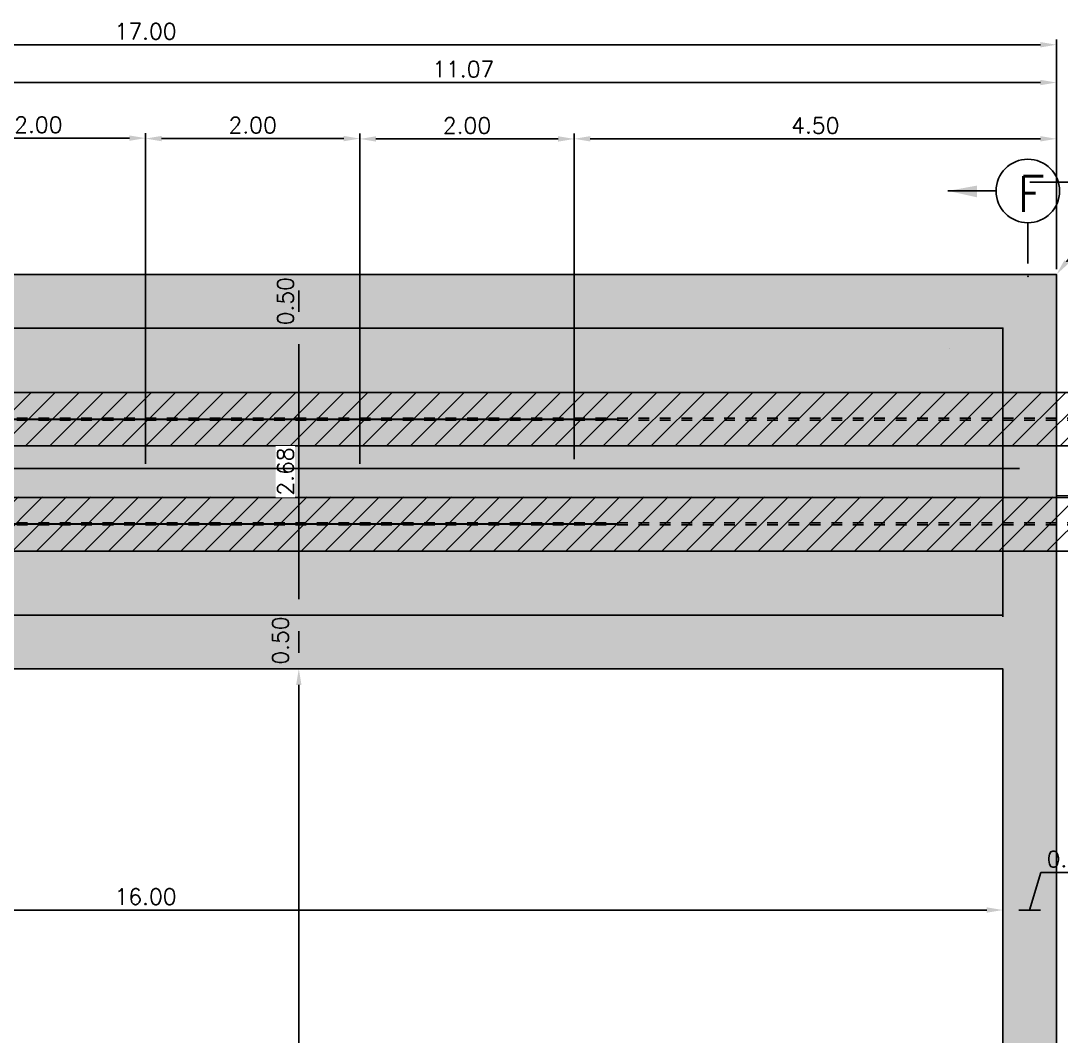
# Model space of a CAD drawing. Header units: metres. Extents: x 1080427 to 1081241, y 976768 to 977288.
# Drawn here: x 1080667.91 to 1080677.62, y 976949.66 to 976959.14 of the extents above; entities that cross this region are included whole.
import ezdxf
from ezdxf import colors
from ezdxf.entities.mleader import LeaderData, LeaderLine
from ezdxf.math import Vec2, Vec3

# ---------------------------------------------------------------- set-up
doc = ezdxf.new("R2010")
doc.units = ezdxf.units.M
doc.header["$LTSCALE"] = 25.4
doc.linetypes.add('DASHDOT', pattern=[1, 0.5, -0.25, 0, -0.25])
doc.linetypes.add('HIDDEN', pattern=[0.375, 0.25, -0.125])
for name, color, linetype, lineweight in [('BORDEPUENTE', 4, 'Continuous', 15), ('COTA', 1, 'Continuous', 30), ('EJECONTRAPESO', 41, 'DASHDOT', 30), ('SOLIDOREFCONT', 254, 'Continuous', 5)]:
    doc.layers.add(name, color=color, linetype=linetype, lineweight=lineweight)
for name, color, linetype in [('CIRCULOCONTRAP', 130, 'Continuous'), ('CONTRAPESO', 3, 'Continuous'), ('DIMCONTRAPESO', 1, 'Continuous'), ('EJECABLES', 203, 'DASHDOT'), ('PERFIL MET', 37, 'Continuous'), ('R175COTR', 7, 'Continuous')]:
    doc.layers.add(name, color=color, linetype=linetype)
doc.styles.add('romans', font='romans.shx')
doc.dimstyles.new('Copy 75', dxfattribs={"dimtxt": 0.15, "dimasz": 0.15, "dimexe": 0.05, "dimexo": 0.05, "dimgap": 0.05, "dimtad": 1, "dimzin": 0, "dimdsep": 46, "dimtxsty": 'romans', "dimcen": 0.002, "dimclrd": 1, "dimclre": 1, "dimclrt": 3, "dimadec": 4, "dimazin": 0, "dimtfac": 1, "dimtofl": 0, "dimtmove": 1, "dimatfit": 3, "dimfxl": 1, "dimtolj": 1, "dimtzin": 0, "dimarcsym": 1})

# ---------------------------------------------------------------- blocks, each defined once
blk = doc.blocks.new('*D43')
at = {"layer": 'Defpoints', "color": 0, "transparency": 16777216}
for p in [(1080660.573263282, 976958.9138755798), (1080660.573263282, 976958.0776188585), (1080677.573263206, 976956.7704352259)]:
    blk.add_point(p, dxfattribs=at)
at = {"layer": 'DIMCONTRAPESO', "color": 1, "lineweight": -2, "transparency": 16777216}
for p, q in [((1080660.573263282, 976958.1276188586), (1080660.573263282, 976958.9638755799)), ((1080677.573263206, 976956.820435226), (1080677.573263206, 976958.9638755799)), ((1080677.423263206, 976958.9138755798), (1080660.723263282, 976958.9138755798))]:
    blk.add_line(p, q, dxfattribs=at)
at = {"layer": 'DIMCONTRAPESO', "color": 1, "transparency": 16777216}
for points in [[(1080660.723263282, 976958.9388755799), (1080660.723263282, 976958.8888755798), (1080660.573263282, 976958.9138755798)], [(1080677.423263206, 976958.9388755799), (1080677.423263206, 976958.8888755798), (1080677.573263206, 976958.9138755798)]]:
    blk.add_solid(points, dxfattribs=at)
at = {"layer": 'DIMCONTRAPESO', "color": 3, "transparency": 16777216, "insert": (1080669.073263244, 976959.0388755798), "char_height": 0.15, "attachment_point": 5, "style": 'romans'}
blk.add_mtext('\\A1;17.00', dxfattribs=at)
blk = doc.blocks.new('*D46')
at = {"layer": 'Defpoints', "color": 0, "transparency": 16777216}
for p in [(1080670.736964066, 976953.5904881151), (1080670.503636663, 976953.0903415143), (1080670.736964066, 976953.0903415143)]:
    blk.add_point(p, dxfattribs=at)
at = {"layer": 'DIMCONTRAPESO', "color": 1, "lineweight": -2, "transparency": 16777216}
for p, q in [((1080670.686964066, 976953.5904881151), (1080670.453636663, 976953.5904881151)), ((1080670.503636663, 976953.4404881151), (1080670.503636663, 976953.2403415143)), ((1080670.686964066, 976953.0903415143), (1080670.453636663, 976953.0903415143))]:
    blk.add_line(p, q, dxfattribs=at)
at = {"layer": 'DIMCONTRAPESO', "color": 1, "transparency": 16777216}
for points in [[(1080670.478636663, 976953.4404881151), (1080670.528636663, 976953.4404881151), (1080670.503636663, 976953.5904881151)], [(1080670.478636663, 976953.2403415143), (1080670.528636663, 976953.2403415143), (1080670.503636663, 976953.0903415143)]]:
    blk.add_solid(points, dxfattribs=at)
at = {"layer": 'DIMCONTRAPESO', "color": 3, "transparency": 16777216, "insert": (1080670.333577742, 976953.3539321375), "char_height": 0.15, "attachment_point": 5, "rotation": 90, "style": 'romans'}
blk.add_mtext('\\A1;0.50', dxfattribs=at)
blk = doc.blocks.new('*D47')
at = {"layer": 'Defpoints', "color": 0, "transparency": 16777216}
for p in [(1080670.686964066, 976953.0903415143), (1080670.503636663, 976943.2703415144), (1080670.636964066, 976943.2703415144)]:
    blk.add_point(p, dxfattribs=at)
at = {"layer": 'DIMCONTRAPESO', "color": 1, "lineweight": -2, "transparency": 16777216}
for p, q in [((1080670.636964066, 976953.0903415143), (1080670.453636663, 976953.0903415143)), ((1080670.503636663, 976952.9403415143), (1080670.503636663, 976943.4203415144)), ((1080670.586964066, 976943.2703415144), (1080670.453636663, 976943.2703415144))]:
    blk.add_line(p, q, dxfattribs=at)
at = {"layer": 'DIMCONTRAPESO', "color": 1, "transparency": 16777216}
for points in [[(1080670.478636663, 976952.9403415143), (1080670.528636663, 976952.9403415143), (1080670.503636663, 976953.0903415143)], [(1080670.478636663, 976943.4203415144), (1080670.528636663, 976943.4203415144), (1080670.503636663, 976943.2703415144)]]:
    blk.add_solid(points, dxfattribs=at)
at = {"layer": 'DIMCONTRAPESO', "color": 3, "transparency": 16777216, "insert": (1080670.378636663, 976948.1803415144), "char_height": 0.15, "attachment_point": 5, "rotation": 90, "style": 'romans'}
blk.add_mtext('\\A1;9.82', dxfattribs=at)
blk = doc.blocks.new('*D66')
at = {"layer": 'COTA', "color": 1, "lineweight": -2, "transparency": 16777216}
for p, q in [((1080669.964718378, 976956.2704881151), (1080670.553636587, 976956.2704881151)), ((1080670.503636587, 976956.1204881151), (1080670.503636587, 976953.7404881151)), ((1080670.458577742, 976953.5904881151), (1080670.553636587, 976953.5904881151))]:
    blk.add_line(p, q, dxfattribs=at)
at = {"layer": 'COTA', "color": 1, "transparency": 16777216}
for points in [[(1080670.478636587, 976956.1204881151), (1080670.528636587, 976956.1204881151), (1080670.503636587, 976956.2704881151)], [(1080670.478636587, 976953.7404881151), (1080670.528636587, 976953.7404881151), (1080670.503636587, 976953.5904881151)]]:
    blk.add_solid(points, dxfattribs=at)
at = {"layer": 'Defpoints', "color": 0, "transparency": 16777216}
for p in [(1080669.914718378, 976956.2704881151), (1080670.408577742, 976953.5904881151), (1080670.503636587, 976953.5904881151)]:
    blk.add_point(p, dxfattribs=at)
at = {"layer": 'COTA', "color": 3, "transparency": 16777216, "insert": (1080670.378636586, 976954.9304881153), "char_height": 0.15, "attachment_point": 5, "rotation": 90, "style": 'romans'}
blk.add_mtext('\\A1;2.68', dxfattribs=at)
blk = doc.blocks.new('*D68')
at = {"layer": 'Defpoints', "color": 0, "transparency": 16777216}
for p in [(1080670.503636587, 976956.2704881151), (1080670.503636587, 976956.2704881151), (1080670.503636663, 976953.591914482)]:
    blk.add_point(p, dxfattribs=at)
at = {"layer": 'DIMCONTRAPESO', "color": 1, "lineweight": -2, "transparency": 16777216}
for p, q in [((1080670.503636587, 976953.741914482), (1080670.503636587, 976956.1204881151)), ((1080670.453636663, 976953.591914482), (1080670.453636587, 976953.591914482))]:
    blk.add_line(p, q, dxfattribs=at)
at = {"layer": 'DIMCONTRAPESO', "color": 1, "transparency": 16777216}
for points in [[(1080670.478636587, 976956.1204881151), (1080670.528636587, 976956.1204881151), (1080670.503636587, 976956.2704881151)], [(1080670.478636587, 976953.741914482), (1080670.528636587, 976953.741914482), (1080670.503636587, 976953.591914482)]]:
    blk.add_solid(points, dxfattribs=at)
at = {"layer": 'DIMCONTRAPESO', "color": 3, "transparency": 16777216, "insert": (1080670.378636586, 976954.9312012986), "char_height": 0.15, "attachment_point": 5, "rotation": 90, "style": 'romans', "bg_fill": 3, "box_fill_scale": 1.1, "bg_fill_color": 256, "bg_fill_true_color": 13158600, "bg_fill_transparency": 0}
blk.add_mtext('\\A1;2.68', dxfattribs=at)
blk = doc.blocks.new('*D69')
at = {"layer": 'Defpoints', "color": 0, "transparency": 16777216}
for p in [(1080661.073263282, 976950.8396827709), (1080677.073263282, 976950.8396827709), (1080677.073263282, 976950.8396827709)]:
    blk.add_point(p, dxfattribs=at)
at = {"layer": 'DIMCONTRAPESO', "color": 1, "lineweight": -2, "transparency": 16777216}
blk.add_line((1080661.223263282, 976950.8396827709), (1080676.923263283, 976950.8396827709), dxfattribs=at)
at = {"layer": 'DIMCONTRAPESO', "color": 1, "transparency": 16777216}
for points in [[(1080661.223263282, 976950.8646827709), (1080661.223263282, 976950.8146827709), (1080661.073263282, 976950.8396827709)], [(1080676.923263283, 976950.8646827709), (1080676.923263283, 976950.8146827709), (1080677.073263282, 976950.8396827709)]]:
    blk.add_solid(points, dxfattribs=at)
at = {"layer": 'DIMCONTRAPESO', "color": 3, "transparency": 16777216, "insert": (1080669.073263282, 976950.9646827709), "char_height": 0.15, "attachment_point": 5, "style": 'romans'}
blk.add_mtext('\\A1;16.00', dxfattribs=at)
blk = doc.blocks.new('*D70')
at = {"layer": 'Defpoints', "color": 0, "transparency": 16777216}
for p in [(1080677.073263282, 976950.8396827709), (1080677.573263282, 976950.8396827709), (1080677.573263282, 976950.8396827709)]:
    blk.add_point(p, dxfattribs=at)
at = {"layer": 'DIMCONTRAPESO', "color": 1, "lineweight": -2, "transparency": 16777216}
for p, q in [((1080677.323263282, 976950.8396827709), (1080677.428263282, 976951.1896827709)), ((1080677.428263282, 976951.1896827709), (1080677.98540614, 976951.1896827709)), ((1080677.223263282, 976950.8396827709), (1080677.423263283, 976950.8396827709))]:
    blk.add_line(p, q, dxfattribs=at)
at = {"layer": 'DIMCONTRAPESO', "color": 1, "transparency": 16777216}
for points in [[(1080677.223263282, 976950.8646827709), (1080677.223263282, 976950.8146827709), (1080677.073263282, 976950.8396827709)], [(1080677.423263283, 976950.8646827709), (1080677.423263283, 976950.8146827709), (1080677.573263282, 976950.8396827709)]]:
    blk.add_solid(points, dxfattribs=at)
at = {"layer": 'DIMCONTRAPESO', "color": 3, "transparency": 16777216, "insert": (1080677.706834711, 976951.3146827709), "char_height": 0.15, "attachment_point": 5, "style": 'romans'}
blk.add_mtext('\\A1;0.50', dxfattribs=at)
blk = doc.blocks.new('*D87')
at = {"layer": 'Defpoints', "color": 0, "transparency": 16777216}
for p in [(1080670.503636587, 976956.7704352259), (1080670.503636587, 976956.2704881151), (1080670.503636587, 976956.2704881151)]:
    blk.add_point(p, dxfattribs=at)
at = {"layer": 'DIMCONTRAPESO', "color": 1, "lineweight": -2, "transparency": 16777216}
blk.add_line((1080670.503636587, 976956.6204352259), (1080670.503636587, 976956.4204881152), dxfattribs=at)
at = {"layer": 'DIMCONTRAPESO', "color": 1, "transparency": 16777216}
for points in [[(1080670.478636587, 976956.6204352259), (1080670.528636587, 976956.6204352259), (1080670.503636587, 976956.7704352259)], [(1080670.478636587, 976956.4204881152), (1080670.528636587, 976956.4204881152), (1080670.503636587, 976956.2704881151)]]:
    blk.add_solid(points, dxfattribs=at)
at = {"layer": 'DIMCONTRAPESO', "color": 3, "transparency": 16777216, "insert": (1080670.378636587, 976956.5204616706), "char_height": 0.15, "attachment_point": 5, "rotation": 90, "style": 'romans'}
blk.add_mtext('\\A1;0.50', dxfattribs=at)
blk = doc.blocks.new('*D120')
at = {"layer": 'Defpoints', "color": 0, "transparency": 16777216}
for p in [(1080669.073263282, 976958.04226185), (1080669.073263282, 976958.04226185), (1080667.073263282, 976954.9505109501)]:
    blk.add_point(p, dxfattribs=at)
at = {"layer": 'DIMCONTRAPESO', "color": 1, "lineweight": -2, "transparency": 16777216}
for p, q in [((1080667.073263282, 976955.0005109501), (1080667.073263282, 976958.09226185)), ((1080667.223263282, 976958.04226185), (1080668.923263283, 976958.04226185))]:
    blk.add_line(p, q, dxfattribs=at)
at = {"layer": 'DIMCONTRAPESO', "color": 1, "transparency": 16777216}
for points in [[(1080667.223263282, 976958.06726185), (1080667.223263282, 976958.01726185), (1080667.073263282, 976958.04226185)], [(1080668.923263283, 976958.06726185), (1080668.923263283, 976958.01726185), (1080669.073263282, 976958.04226185)]]:
    blk.add_solid(points, dxfattribs=at)
at = {"layer": 'DIMCONTRAPESO', "color": 3, "transparency": 16777216, "insert": (1080668.073263282, 976958.16726185), "char_height": 0.15, "attachment_point": 5, "style": 'romans'}
blk.add_mtext('\\A1;2.00', dxfattribs=at)
blk = doc.blocks.new('*D121')
at = {"layer": 'Defpoints', "color": 0, "transparency": 16777216}
for p in [(1080671.073263282, 976958.0383560819), (1080671.073263282, 976958.0383560819), (1080669.073263282, 976954.9533518131)]:
    blk.add_point(p, dxfattribs=at)
at = {"layer": 'DIMCONTRAPESO', "color": 1, "lineweight": -2, "transparency": 16777216}
for p, q in [((1080669.073263282, 976955.0033518132), (1080669.073263282, 976958.088356082)), ((1080669.223263282, 976958.0383560819), (1080670.923263283, 976958.0383560819))]:
    blk.add_line(p, q, dxfattribs=at)
at = {"layer": 'DIMCONTRAPESO', "color": 1, "transparency": 16777216}
for points in [[(1080669.223263282, 976958.063356082), (1080669.223263282, 976958.0133560819), (1080669.073263282, 976958.0383560819)], [(1080670.923263283, 976958.063356082), (1080670.923263283, 976958.0133560819), (1080671.073263282, 976958.0383560819)]]:
    blk.add_solid(points, dxfattribs=at)
at = {"layer": 'DIMCONTRAPESO', "color": 3, "transparency": 16777216, "insert": (1080670.073263282, 976958.1633560819), "char_height": 0.15, "attachment_point": 5, "style": 'romans'}
blk.add_mtext('\\A1;2.00', dxfattribs=at)
blk = doc.blocks.new('*D122')
at = {"layer": 'Defpoints', "color": 0, "transparency": 16777216}
for p in [(1080673.073263282, 976958.0349506395), (1080673.073263282, 976958.0349506395), (1080671.073263282, 976954.9533518131)]:
    blk.add_point(p, dxfattribs=at)
at = {"layer": 'DIMCONTRAPESO', "color": 1, "lineweight": -2, "transparency": 16777216}
for p, q in [((1080671.073263282, 976955.0033518132), (1080671.073263282, 976958.0849506395)), ((1080671.223263282, 976958.0349506395), (1080672.923263283, 976958.0349506395))]:
    blk.add_line(p, q, dxfattribs=at)
at = {"layer": 'DIMCONTRAPESO', "color": 1, "transparency": 16777216}
for points in [[(1080671.223263282, 976958.0599506395), (1080671.223263282, 976958.0099506394), (1080671.073263282, 976958.0349506395)], [(1080672.923263283, 976958.0599506395), (1080672.923263283, 976958.0099506394), (1080673.073263282, 976958.0349506395)]]:
    blk.add_solid(points, dxfattribs=at)
at = {"layer": 'DIMCONTRAPESO', "color": 3, "transparency": 16777216, "insert": (1080672.073263282, 976958.1599506395), "char_height": 0.15, "attachment_point": 5, "style": 'romans'}
blk.add_mtext('\\A1;2.00', dxfattribs=at)
blk = doc.blocks.new('*D123')
at = {"layer": 'Defpoints', "color": 0, "transparency": 16777216}
for p in [(1080677.573263282, 976958.0361772443), (1080677.573263282, 976957.575435226), (1080673.073263282, 976954.997888249)]:
    blk.add_point(p, dxfattribs=at)
at = {"layer": 'DIMCONTRAPESO', "color": 1, "lineweight": -2, "transparency": 16777216}
for p, q in [((1080673.073263282, 976955.047888249), (1080673.073263282, 976958.0861772443)), ((1080677.573263282, 976957.625435226), (1080677.573263282, 976958.0861772443)), ((1080673.223263282, 976958.0361772443), (1080677.423263283, 976958.0361772443))]:
    blk.add_line(p, q, dxfattribs=at)
at = {"layer": 'DIMCONTRAPESO', "color": 1, "transparency": 16777216}
for points in [[(1080673.223263282, 976958.0611772443), (1080673.223263282, 976958.0111772442), (1080673.073263282, 976958.0361772443)], [(1080677.423263283, 976958.0611772443), (1080677.423263283, 976958.0111772442), (1080677.573263282, 976958.0361772443)]]:
    blk.add_solid(points, dxfattribs=at)
at = {"layer": 'DIMCONTRAPESO', "color": 3, "transparency": 16777216, "insert": (1080675.323263282, 976958.1611772443), "char_height": 0.15, "attachment_point": 5, "style": 'romans'}
blk.add_mtext('\\A1;4.50', dxfattribs=at)
blk = doc.blocks.new('*D224')
at = {"layer": 'Defpoints', "color": 0, "transparency": 16777216}
for p in [(1080666.503263282, 976958.5613065247), (1080677.573263282, 976958.5613065248), (1080677.573263282, 976958.5613065248)]:
    blk.add_point(p, dxfattribs=at)
at = {"layer": 'DIMCONTRAPESO', "color": 1, "lineweight": -2, "transparency": 16777216}
blk.add_line((1080666.653263282, 976958.5613065248), (1080677.423263283, 976958.5613065248), dxfattribs=at)
at = {"layer": 'DIMCONTRAPESO', "color": 1, "transparency": 16777216}
for points in [[(1080666.653263282, 976958.5863065248), (1080666.653263282, 976958.5363065248), (1080666.503263282, 976958.5613065248)], [(1080677.423263283, 976958.5863065248), (1080677.423263283, 976958.5363065248), (1080677.573263282, 976958.5613065248)]]:
    blk.add_solid(points, dxfattribs=at)
at = {"layer": 'DIMCONTRAPESO', "color": 3, "transparency": 16777216, "insert": (1080672.038263282, 976958.6863065248), "char_height": 0.15, "attachment_point": 5, "style": 'romans'}
blk.add_mtext('\\A1;11.07', dxfattribs=at)

msp = doc.modelspace()

# ---------------------------------------------------------------- hatches: boundary and pattern name
at = {"layer": 'PERFIL MET', "linetype": 'HIDDEN', "ltscale": 0.005}
h = msp.add_hatch(dxfattribs=at)
h.set_pattern_fill('ANSI31', color=256, scale=0.05)
h.set_pattern_definition([(45, (0, 1.315699313534424), (-0.1122532015133644, 0.1122532015133644), [])])
h.paths.add_polyline_path([(1080661.073263282, 976955.6700373027), (1080681.573263282, 976955.6700373027), (1080681.573263282, 976955.1700373027), (1080661.073263282, 976955.1700373028)])
h = msp.add_hatch(dxfattribs=at)
h.set_pattern_fill('ANSI31', color=256, scale=0.05)
h.set_pattern_definition([(45, (0, 0.008326385519467294), (-0.1122532015133644, 0.1122532015133644), [])])
h.paths.add_polyline_path([(1080661.073263282, 976954.6938265109), (1080681.573263282, 976954.6938265107), (1080681.573263282, 976954.1938265108), (1080661.073263282, 976954.1938265108)])
at = {"layer": 'SOLIDOREFCONT', "transparency": 33554541}
h = msp.add_hatch(color=251, dxfattribs=at)
h.dxf.hatch_style = 1
h.paths.add_polyline_path([(1080660.570652215, 976939.5894934415), (1080677.573259857, 976939.5884934487), (1080677.573259857, 976956.7704352259), (1080660.573263282, 976956.7704352259)])
h.paths.add_polyline_path([(1080661.113263282, 976953.5904881151), (1080661.113263206, 976956.2704881151), (1080677.073263206, 976956.2704881151), (1080677.073263282, 976953.5904881151)], flags=16)
h.paths.add_polyline_path([(1080661.073263282, 976953.0932655472), (1080677.073263282, 976953.0953415143), (1080677.073263282, 976943.2694934485), (1080661.073263282, 976943.2674174814)], flags=16)
h.paths.add_polyline_path([(1080661.113263282, 976942.7694934487), (1080677.073263282, 976942.7694934487), (1080677.073263282, 976940.0889934485), (1080661.113263282, 976940.0889934485)], flags=16)
at = {"layer": 'SOLIDOREFCONT', "transparency": 33554546}
h = msp.add_hatch(color=252, dxfattribs=at)
h.dxf.hatch_style = 1
h.paths.add_polyline_path([(1080662.213263206, 976956.2704881151), (1080662.213263206, 976955.5704881124), (1080661.073263282, 976955.5704881124), (1080661.073263282, 976953.5904881151), (1080677.073263282, 976953.5904881151), (1080677.073263282, 976956.2704881151)])

# ---------------------------------------------------------------- linework, layer by layer
for p, q in [((1080677.01236977, 976957.5500904288), (1080676.561317884, 976957.5500904288)), ((1080677.306618213, 976957.2527802287), (1080677.306618213, 976956.8715967498))]:
    msp.add_line(p, q)
msp.add_point((1080677.306618213, 976956.7529444055))
msp.add_solid([(1080676.832173051, 976957.490168745), (1080676.832173051, 976957.5999259137), (1080676.561317884, 976957.5500904288)])
at = {"layer": 'BORDEPUENTE'}
msp.add_lwpolyline([(1081102.297600209, 976954.698371615, -4.685065324298881e-05), (1081098.782512865, 976954.6980423178), (1080677.573263282, 976954.705628044)], format="xyb", dxfattribs=at)
at = {"layer": 'CIRCULOCONTRAP'}
msp.add_circle((1080677.306618213, 976957.5494110881), 0.296630859375, dxfattribs=at)
at = {"layer": 'CONTRAPESO'}
for points in [[(1080660.573263282, 976956.7704352259), (1080677.573263206, 976956.7704352259), (1080677.573263282, 976939.5884934484), (1080660.570608189, 976939.5894934441)], [(1080661.073263282, 976943.2703415144), (1080661.073263282, 976953.0903415143), (1080677.073263282, 976953.0903415143), (1080677.073263282, 976943.2703415144)]]:
    msp.add_lwpolyline(points, close=True, dxfattribs=at)
msp.add_lwpolyline([(1080677.073263282, 976953.575628044), (1080677.073263282, 976953.5904881151), (1080661.113263282, 976953.5904881151), (1080661.113263206, 976956.2704881151), (1080677.073263206, 976956.2704881151), (1080677.073263282, 976953.575628044)], dxfattribs=at)
at = {"layer": 'COTA'}
msp.add_lwpolyline([(1080676.573263282, 976956.0750762395), (1080676.573263282, 976956.0750762395)], dxfattribs=at)
at = {"layer": 'EJECONTRAPESO', "color": 57}
msp.add_lwpolyline([(1080660.785904067, 976954.4438354513), (1080681.727868217, 976954.4438354513)], dxfattribs=at)
at = {"layer": 'PERFIL MET'}
for points in [[(1080661.073263282, 976955.6700373027), (1080681.573263282, 976955.6700373027), (1080681.573263282, 976955.1700373027), (1080661.073263282, 976955.1700373028)], [(1080661.073263282, 976954.6899173004), (1080681.573263282, 976954.6899173001), (1080681.573263282, 976954.1899173002), (1080661.073263282, 976954.1899173002)]]:
    msp.add_lwpolyline(points, close=True, dxfattribs=at)
at = {"layer": 'PERFIL MET', "linetype": 'HIDDEN', "ltscale": 0.005}
for points in [[(1080661.073263282, 976955.4295623029), (1080681.573263282, 976955.4295623029)], [(1080661.073263282, 976955.4105123029), (1080681.573263282, 976955.4105123029)], [(1080661.073263282, 976954.4533515108), (1080681.573263282, 976954.4531959528)], [(1080661.073263282, 976954.4343015107), (1080681.573263282, 976954.4343015107)]]:
    msp.add_lwpolyline(points, dxfattribs=at)

# ---------------------------------------------------------------- texts
at = {"layer": 'R175COTR', "insert": (1080677.464065128, 976957.6862208453), "char_height": 0.33, "width": 0.4150010265334458, "attachment_point": 3, "style": 'romans'}
msp.add_mtext('{\\C0;F}', dxfattribs=at)

# ---------------------------------------------------------------- dimensions: what is measured, and where the dimension line sits
at = {"layer": 'COTA'}
dim = msp.add_linear_dim(base=(1080670.503636587, 976953.5904881151), p1=(1080669.914718378, 976956.2704881151), p2=(1080670.408577742, 976953.5904881151), angle=90, dimstyle='Copy 75', dxfattribs=at)
dim.commit()
dim.dimension.update_dxf_attribs({"geometry": '*D66', "text_midpoint": (1080670.378636586, 976954.9304881153)})
at = {"layer": 'DIMCONTRAPESO'}
for base, p1, p2, picture, middle in [((1080660.573263282, 976958.9138755798), (1080677.573263206, 976956.7704352259), (1080660.573263282, 976958.0776188585), '*D43', (1080669.073263244, 976959.0388755798)), ((1080669.073263282, 976958.04226185), (1080667.073263282, 976954.9505109501), (1080669.073263282, 976958.04226185), '*D120', (1080668.073263282, 976958.16726185)), ((1080673.073263282, 976958.0349506395), (1080671.073263282, 976954.9533518131), (1080673.073263282, 976958.0349506395), '*D122', (1080672.073263282, 976958.1599506395)), ((1080677.573263282, 976958.0361772443), (1080673.073263282, 976954.997888249), (1080677.573263282, 976957.575435226), '*D123', (1080675.323263282, 976958.1611772443)), ((1080677.573263282, 976950.8396827709), (1080677.073263282, 976950.8396827709), (1080677.573263282, 976950.8396827709), '*D70', (1080677.478263282, 976951.3146827709)), ((1080677.073263282, 976950.8396827709), (1080661.073263282, 976950.8396827709), (1080677.073263282, 976950.8396827709), '*D69', (1080669.073263282, 976950.9646827709))]:
    dim = msp.add_linear_dim(base=base, p1=p1, p2=p2, dimstyle='Copy 75', dxfattribs=at)
    dim.commit()
    dim.dimension.update_dxf_attribs({"geometry": picture, "text_midpoint": middle})
at = {"layer": 'DIMCONTRAPESO', "color": 2}
dim = msp.add_linear_dim(base=(1080677.573263282, 976958.5613065248), p1=(1080666.503263282, 976958.5613065247), p2=(1080677.573263282, 976958.5613065248), dimstyle='Copy 75', dxfattribs=at)
dim.commit()
dim.dimension.update_dxf_attribs({"geometry": '*D224', "text_midpoint": (1080672.038263282, 976958.6863065248)})
at = {"layer": 'DIMCONTRAPESO'}
for base, p1, p2, picture, middle in [((1080670.503636587, 976956.2704881151), (1080670.503636587, 976956.7704352259), (1080670.503636587, 976956.2704881151), '*D87', (1080670.503636587, 976956.5204616706)), ((1080670.503636663, 976953.0903415143), (1080670.736964066, 976953.5904881151), (1080670.736964066, 976953.0903415143), '*D46', (1080670.458577742, 976953.3539321375))]:
    dim = msp.add_linear_dim(base=base, p1=p1, p2=p2, angle=90, dimstyle='Copy 75', dxfattribs=at)
    dim.commit()
    dim.dimension.update_dxf_attribs({"geometry": picture, "text_midpoint": middle, "dimtype": 160})
dim = msp.add_linear_dim(base=(1080670.503636663, 976943.2703415144), p1=(1080670.686964066, 976953.0903415143), p2=(1080670.636964066, 976943.2703415144), angle=90, dimstyle='Copy 75', dxfattribs=at)
dim.commit()
dim.dimension.update_dxf_attribs({"geometry": '*D47', "text_midpoint": (1080670.378636663, 976948.1803415144)})

# ---------------------------------------------------------------- leaders
at = {"layer": 'COTA'}
ml = msp.add_multileader_mtext('Standard', dxfattribs=at)
ml.set_content('C.1051.36', color=3, style='romans')
ml.set_leader_properties(color=256)
ml.build(insert=Vec2(0, 0))
ml.multileader.update_dxf_attribs({"text_left_attachment_type": 6, "text_right_attachment_type": 6, "dogleg_length": 0, "arrow_head_size": 0.15})
ctx = ml.context
ctx.base_point, ctx.char_height, ctx.arrow_head_size, ctx.landing_gap_size, ctx.plane_origin = Vec3(1080678.261227526, 976957.6317981678), 0.15, 0.15, 0, Vec3(1080675.280481321, 976965.0902616644)
ctx.left_attachment, ctx.right_attachment = 6, 6
notes = []
notes.append((ctx, [(0, (1, 1, 0), (1080678.261227526, 976957.6317981678), (1, 0), 0, [(0, [(1080677.573263206, 976956.7704352259)], 0, [])])]))
ctx.mtext.insert, ctx.mtext.width, ctx.mtext.defined_height, ctx.mtext.flow_direction = Vec3(1080678.261227526, 976957.8117981679), 3.572539773101424, 1.208357274911069, 5
for ctx, leaders in notes:
    for number, flags, end, landing, length, lines in leaders:
        leader = LeaderData()
        leader.index, (leader.has_last_leader_line, leader.has_dogleg_vector, leader.attachment_direction) = number, flags
        leader.last_leader_point, leader.dogleg_vector, leader.dogleg_length = Vec3(end), Vec3(landing), length
        for number, points, colour, breaks in lines:
            line = LeaderLine()
            line.index, line.vertices, line.color, line.breaks = number, Vec3.list(points), colors.encode_raw_color(colour), breaks
            leader.lines.append(line)
        ctx.leaders.append(leader)

# ---------------------------------------------------------------- next in the draw order: dimensions: what is measured, and where the dimension line sits
at = {"layer": 'DIMCONTRAPESO'}
dim = msp.add_linear_dim(base=(1080670.503636587, 976956.2704881151), p1=(1080670.503636663, 976953.591914482), p2=(1080670.503636587, 976956.2704881151), angle=90, dimstyle='Copy 75', override={"dimtfill": 1}, dxfattribs=at)
dim.commit()
dim.dimension.update_dxf_attribs({"geometry": '*D68', "text_midpoint": (1080670.378636586, 976954.9312012986)})

# ---------------------------------------------------------------- next in the draw order: linework, layer by layer
at = {"layer": 'EJECABLES'}
msp.add_lwpolyline([(1080677.229485378, 976954.9603518035), (1080660.186343058, 976954.9603518035)], dxfattribs=at)
at = {"layer": 'EJECONTRAPESO', "color": 57}
msp.add_lwpolyline([(1080660.785904067, 976955.4200462435), (1080681.727868217, 976955.4200462435)], dxfattribs=at)

# ---------------------------------------------------------------- next in the draw order: dimensions: what is measured, and where the dimension line sits
at = {"layer": 'DIMCONTRAPESO'}
dim = msp.add_linear_dim(base=(1080671.073263282, 976958.0383560819), p1=(1080669.073263282, 976954.9533518131), p2=(1080671.073263282, 976958.0383560819), dimstyle='Copy 75', dxfattribs=at)
dim.commit()
dim.dimension.update_dxf_attribs({"geometry": '*D121', "text_midpoint": (1080670.073263282, 976958.1633560819)})

doc.saveas('drawing.dxf')
